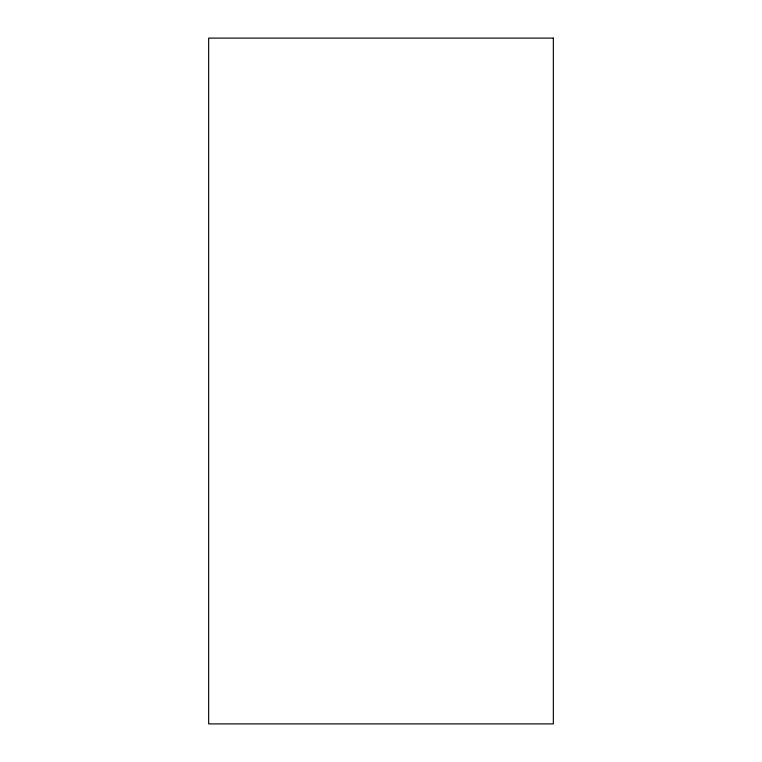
<?xml version="1.0" encoding="UTF-8"?>
<svg xmlns="http://www.w3.org/2000/svg" width="762" height="762" viewBox="0 0 762 762"><rect width="100%" height="100%" fill="white"/><g stroke="black" fill="none" stroke-linecap="round" stroke-linejoin="round"><path stroke-width="1.14" d="M553.345 38.1L208.655 38.1L208.655 723.9L553.345 723.9L553.345 38.1"/></g></svg>
